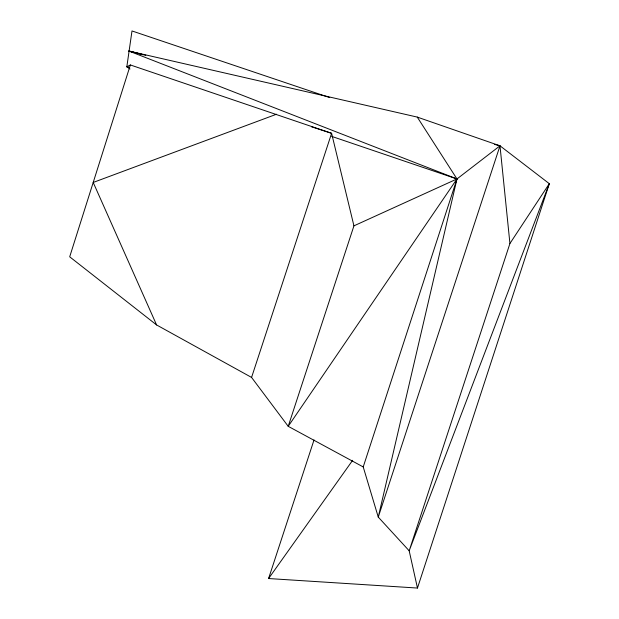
<?xml version="1.0" encoding="UTF-8"?>
<svg xmlns="http://www.w3.org/2000/svg" width="619" height="619" viewBox="0 0 619 619"><rect width="100%" height="100%" fill="white"/><g stroke="black" fill="none" stroke-linecap="round" stroke-linejoin="round"><path stroke-width="0.93" d="M129.998 68.988L126.833 66.775L131.994 30.95L329.71 97.585M417.469 588.05L549.308 183.681L499.99 145.805L456.977 178.953L288.214 426.321L353.936 225.85L331.606 133.302L130.369 64.956L69.692 256.808L156.592 324.944L251.569 377.428L288.214 426.321L363.221 466.935L378.263 517.097L409.182 550.794L417.469 588.05L268.584 578.541L314.034 439.923M363.221 466.935L456.977 178.953L417.26 117.092L128.922 51.044L456.977 178.953L378.263 517.097L499.99 145.805L417.26 117.092M251.569 377.428L331.606 133.302L311.403 126.74M509.924 243.515L409.182 550.794L549.308 183.681L509.924 243.515L499.99 145.805L494.372 144.366M268.584 578.541L352.637 460.319M126.833 66.775L129.588 67.664L126.833 66.775L130.369 64.956M353.936 225.85L456.977 178.953L331.691 136.381M276.546 114.221L93.206 182.45L156.592 324.944M132.605 52.205L128.922 51.044L145.79 55.346M128.922 51.044L142.935 54.735"/></g></svg>
